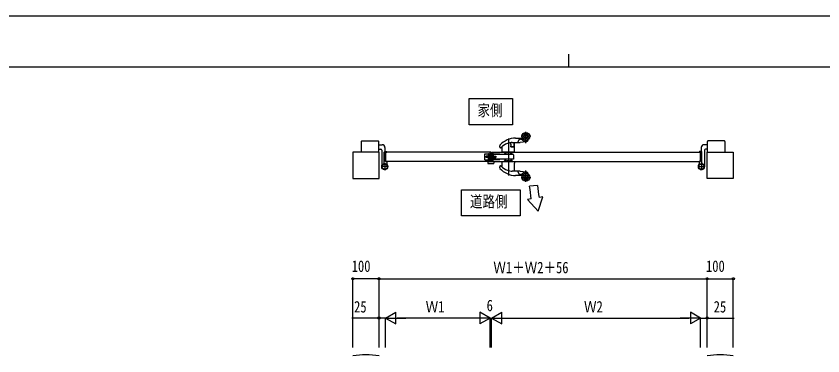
# Model space of a CAD drawing. Units: millimetres, scale not verified. Extents: x -4205 to 4205, y -2970 to 2970.
# Drawn here: x -2119 to 969, y 1672 to 2970 of the extents above; entities that cross this region are included whole.
import ezdxf
from ezdxf.enums import TextEntityAlignment as Align

# ---------------------------------------------------------------- set-up
doc = ezdxf.new("R2010")
doc.units = ezdxf.units.MM
doc.header["$LTSCALE"] = 12
for name, color, linetype in [('0-2_USER1', 3, 'Continuous'), ('0-3_YKK_12', 2, 'Continuous'), ('0-4_YKK_A1', 4, 'Continuous'), ('0-5_YKK_D', 6, 'Continuous'), ('0-6_YKK_ZWAK', 7, 'Continuous')]:
    doc.layers.add(name, color=color, linetype=linetype)
doc.styles.add('ＭＳ ゴシック', font='')
doc.styles.get('ＭＳ ゴシック').set_extended_font_data('MS Gothic')

msp = doc.modelspace()

# ---------------------------------------------------------------- linework, layer by layer
at = {"layer": '0-2_USER1'}
for points in [[(-385.18, 2555.05), (-385.18, 2655.05), (-218.78, 2655.05), (-218.78, 2555.05)], [(-413.98, 2206.61), (-413.98, 2306.61), (-189.98, 2306.61), (-189.98, 2206.61)]]:
    msp.add_lwpolyline(points, close=True, dxfattribs=at)
at = {"layer": '0-3_YKK_12'}
for p, q in [((-301.98, 2433), (-301.98, 2450)), ((-302.18, 2432.5), (-321.7, 2432.5))]:
    msp.add_line(p, q, dxfattribs=at)
at = {"layer": '0-4_YKK_A1'}
for p, q in [((-234.98, 2502.4), (-234.98, 2360.54)), ((-206.98, 2504), (-182.12, 2504)), ((-148.68, 2511), (-186.28, 2511)), ((-167.98, 2484.12), (-167.98, 2528.6)), ((-797.98, 2491.5), (-797.98, 2450)), ((-795.98, 2493.5), (-732.98, 2493.5)), ((-730.98, 2450), (-730.98, 2491.5)), ((-730.98, 2478.5), (-717.48, 2478.5)), ((-267.98, 2470.26), (-267.98, 2474.65)), ((-257.98, 2450), (-257.98, 2471.81)), ((-226.37, 2486.31), (-226.38, 2486.31)), ((-225.83, 2479.99), (-226.36, 2486.06)), ((-226.35, 2486.17), (-225.82, 2480.14)), ((-225.82, 2480.14), (-225.36, 2474.86)), ((-224.98, 2470.3), (-225.39, 2475.01)), ((-225.36, 2474.86), (-225.02, 2470.96)), ((-224.98, 2470.3), (-213.48, 2470.3)), ((-214.48, 2470.5), (-224.52, 2470.5)), ((-219.98, 2487), (-199.94, 2487)), ((-213.98, 2485), (-213.98, 2483.23)), ((-213.48, 2485.5), (-213.48, 2473)), ((-213.48, 2473), (-213.48, 2470.3)), ((-210.98, 2473), (-213.48, 2473)), ((-210.98, 2473), (-210.98, 2486)), ((-210.98, 2450), (-210.98, 2473)), ((-198.48, 2487), (-199.94, 2487)), ((-195.13, 2497.88), (-198.05, 2488.41)), ((-192.26, 2500), (-188.89, 2500)), ((-166.79, 2490.27), (-189.52, 2487.54)), ((527.02, 2478.5), (513.52, 2478.5)), ((527.02, 2450), (527.02, 2491.5)), ((592.02, 2493.5), (529.02, 2493.5)), ((594.02, 2491.5), (594.02, 2450)), ((-730.98, 2461.5), (-723.48, 2461.5)), ((-719.48, 2457.5), (-719.48, 2395)), ((-709.98, 2409.94), (-709.98, 2450.5)), ((-707.98, 2452.5), (-700.98, 2452.5)), ((-707.48, 2468.5), (-707.48, 2452.5)), ((-704.98, 2415), (-704.98, 2450)), ((-704.68, 2450.3), (-700.48, 2450.3)), ((-699.98, 2450.8), (-699.98, 2451.5)), ((-325.48, 2421.5), (-325.48, 2443.5)), ((-325.48, 2443.5), (-304.98, 2443.5)), ((-324.48, 2444.5), (-305.98, 2444.5)), ((-324.48, 2421.5), (-324.48, 2443.5)), ((-311.98, 2444), (-311.98, 2421)), ((-311.48, 2444.5), (-307.48, 2444.5)), ((-311.48, 2441.5), (-304.98, 2441.5)), ((-298.98, 2440), (-310.48, 2440)), ((-305.98, 2444.5), (-307.48, 2444.5)), ((-307.48, 2444.5), (-305.98, 2444.5)), ((-307.48, 2444.5), (-307.48, 2420.5)), ((-305.98, 2451), (-305.98, 2452.5)), ((-305.98, 2420.5), (-305.98, 2444.5)), ((-305.98, 2442.9), (-305.98, 2444.5)), ((-305.98, 2441.92), (-305.98, 2442.9)), ((-305.98, 2442.08), (-305.98, 2420.5)), ((-304.98, 2450), (-304.98, 2415)), ((-304.98, 2443), (-304.98, 2450)), ((-304.98, 2421.5), (-304.98, 2443.5)), ((-304.98, 2420), (-304.98, 2441.5)), ((-298.98, 2450), (-298.98, 2415)), ((-298.98, 2445), (-297.48, 2445)), ((-298.98, 2420), (-298.98, 2445)), ((-297.48, 2420), (-297.48, 2445)), ((-294.98, 2443), (-297.48, 2443)), ((-294.98, 2442), (-297.48, 2442)), ((-294.98, 2444.9), (-294.98, 2420.1)), ((-293.98, 2444.9), (-294.98, 2444.9)), ((-294.98, 2437.5), (-294.98, 2442)), ((-293.98, 2420.1), (-293.98, 2444.9)), ((-267.48, 2443), (-291.98, 2443)), ((-216.58, 2442), (-291.98, 2442)), ((-267.48, 2442), (-267.48, 2443)), ((-210.98, 2450), (-257.98, 2450)), ((-249.78, 2450), (-249.78, 2449)), ((-249.78, 2449), (-242.18, 2449)), ((-249.38, 2447.88), (-249.48, 2449)), ((-245.98, 2453.03), (-245.98, 2445.43)), ((-242.48, 2449), (-242.58, 2447.88)), ((-242.18, 2449), (-242.18, 2450)), ((-239.98, 2448.3), (-239.98, 2450)), ((-230.28, 2448), (-239.68, 2448)), ((-229.98, 2450), (-229.98, 2448.3)), ((-227.38, 2447.88), (-227.48, 2449)), ((-223.98, 2453.47), (-223.98, 2445.43)), ((-220.48, 2449), (-220.58, 2447.88)), ((496.02, 2450.8), (496.02, 2451.5)), ((500.72, 2450.3), (496.52, 2450.3)), ((504.02, 2452.5), (497.02, 2452.5)), ((501.02, 2415), (501.02, 2450)), ((503.52, 2468.5), (503.52, 2452.5)), ((506.02, 2409.94), (506.02, 2450.5)), ((515.52, 2457.5), (515.52, 2395)), ((527.02, 2461.5), (519.52, 2461.5)), ((-304.98, 2415), (-704.98, 2415)), ((-704.68, 2414.7), (-700.48, 2414.7)), ((-699.98, 2414.2), (-699.98, 2405.16)), ((-325.48, 2421.5), (-304.98, 2421.5)), ((-324.48, 2420.5), (-305.98, 2420.5)), ((-319.48, 2430.5), (-319.48, 2434.5)), ((-304.98, 2434.5), (-319.48, 2434.5)), ((-304.98, 2434.12), (-319.48, 2434.12)), ((-304.98, 2430.88), (-319.48, 2430.88)), ((-304.98, 2430.5), (-319.48, 2430.5)), ((-313.98, 2415), (-313.98, 2408.5)), ((-313.98, 2415), (-289.98, 2415)), ((-307.48, 2420.5), (-311.48, 2420.5)), ((-308.48, 2435.38), (-303.98, 2430.13)), ((-307.48, 2420.5), (-305.98, 2420.5)), ((-307.48, 2420.5), (-305.98, 2420.5)), ((-305.98, 2436), (-304.98, 2436)), ((-304.98, 2429), (-305.98, 2429)), ((-304.98, 2429.7), (-304.98, 2435.3)), ((-303.78, 2428.5), (-304.98, 2429.7)), ((-303.98, 2430.13), (-300.64, 2426.22)), ((-303.78, 2436.5), (-303.78, 2428.5)), ((-303.48, 2428.5), (-303.78, 2428.5)), ((-303.48, 2436.5), (-303.48, 2428.5)), ((-303.48, 2428.5), (-303.48, 2436.5)), ((-298.68, 2436.5), (-298.98, 2436.5)), ((-298.68, 2428.5), (-298.98, 2428.5)), ((-297.48, 2420), (-298.98, 2420)), ((-298.98, 2415), (501.02, 2415)), ((-298.68, 2436.5), (-298.68, 2428.5)), ((-296.68, 2434.5), (-298.68, 2436.5)), ((-296.68, 2430.5), (-298.68, 2428.5)), ((-291.98, 2434.5), (-296.68, 2434.5)), ((-296.68, 2434.5), (-296.68, 2430.5)), ((-296.68, 2434.1), (-291.98, 2434.1)), ((-296.68, 2430.9), (-291.98, 2430.9)), ((-291.98, 2430.5), (-296.68, 2430.5)), ((-294.98, 2437.5), (-295.88, 2437.5)), ((-295.88, 2427.5), (-295.88, 2437.5)), ((-295.88, 2427.5), (-294.98, 2427.5)), ((-294.98, 2420.3), (-294.98, 2427.5)), ((-294.98, 2420.1), (-293.98, 2420.1)), ((-291.98, 2434.5), (-282.98, 2434.5)), ((-291.98, 2434.1), (-282.98, 2434.1)), ((-291.98, 2430.9), (-282.98, 2430.9)), ((-291.98, 2430.5), (-282.98, 2430.5)), ((-214.98, 2423), (-291.98, 2423)), ((-291.98, 2422), (-267.48, 2422)), ((-289.98, 2415), (-289.98, 2408.5)), ((-282.98, 2434.5), (-282.98, 2430.5)), ((-267.48, 2423), (-267.48, 2422)), ((-257.98, 2415), (-210.98, 2415)), ((-257.98, 2393.19), (-257.98, 2415)), ((-249.48, 2416), (-249.38, 2417.12)), ((-245.98, 2419.57), (-245.98, 2411.97)), ((-242.58, 2417.12), (-242.48, 2416)), ((-239.98, 2415), (-239.98, 2416.7)), ((-230.28, 2417), (-239.68, 2417)), ((-229.98, 2415), (-229.98, 2416.7)), ((-227.78, 2416), (-227.78, 2415)), ((-220.18, 2416), (-227.78, 2416)), ((-227.48, 2416), (-227.38, 2417.12)), ((-223.98, 2419.57), (-223.98, 2411.53)), ((-220.58, 2417.12), (-220.48, 2416)), ((-220.18, 2415), (-220.18, 2416)), ((-210.98, 2415), (-210.98, 2412)), ((-210.98, 2412), (-210.98, 2408.5)), ((-210.98, 2378.5), (-210.98, 2408.5)), ((496.02, 2414.2), (496.02, 2405.16)), ((500.72, 2414.7), (496.52, 2414.7)), ((-694.98, 2395), (-720.98, 2395)), ((-707.98, 2408), (-707.98, 2382)), ((-312.98, 2407.5), (-290.98, 2407.5)), ((-267.98, 2390.35), (-267.98, 2394.74)), ((-199.94, 2378), (-219.98, 2378)), ((-199.94, 2378), (-198.48, 2378)), ((-167.98, 2336.4), (-167.98, 2380.88)), ((491.02, 2395), (517.02, 2395)), ((504.02, 2408), (504.02, 2382)), ((-182.12, 2361), (-206.98, 2361)), ((-198.05, 2376.59), (-195.13, 2367.12)), ((-188.89, 2365), (-192.26, 2365)), ((-189.52, 2377.46), (-166.79, 2374.73)), ((-186.28, 2354), (-148.68, 2354)), ((-123.51, 2323.02), (-153.34, 2319.84)), ((-147.04, 2272.15), (-161.39, 2269.62)), ((-121.17, 2225.1), (-161.39, 2269.62)), ((-121.17, 2225.1), (-102.3, 2280.04)), ((-102.3, 2280.04), (-117.07, 2277.43))]:
    msp.add_line(p, q, dxfattribs=at)
for points in [[(-213.98, 2483.23), (-213.98, 2473.8), (-213.98, 2471)], [(-304.98, 2450), (-704.98, 2450), (-704.98, 2415)], [(-304.98, 2441.5), (-304.98, 2443), (-311.48, 2443), (-311.48, 2441.5)], [(-310.98, 2439.5), (-310.98, 2438.3), (-308.48, 2435.38)], [(-303.48, 2450), (-303.48, 2420), (-304.98, 2420)], [(-298.98, 2450), (501.02, 2450), (501.02, 2415)], [(-292.98, 2420.1), (-291.98, 2420.1), (-291.98, 2444.9), (-292.98, 2444.9), (-293.98, 2444.9)], [(-293.98, 2420.1), (-292.98, 2420.1), (-292.98, 2444.9)], [(-227.78, 2450), (-227.78, 2449), (-220.18, 2449), (-220.18, 2450)], [(-214.98, 2440.4), (-214.98, 2424.6), (-214.98, 2423)], [(-303.48, 2436.5), (-303.78, 2436.5), (-304.98, 2435.3)], [(-294.98, 2420.3), (-296.18, 2420.3), (-297.48, 2420.3)], [(-242.18, 2415), (-242.18, 2416), (-249.78, 2416), (-249.78, 2415)]]:
    msp.add_lwpolyline(points, dxfattribs=at)
for points in [[(-829.98, 2350), (-729.98, 2350), (-729.98, 2450), (-829.98, 2450)], [(626.02, 2350), (526.02, 2350), (526.02, 2450), (626.02, 2450)]]:
    msp.add_lwpolyline(points, close=True, dxfattribs=at)
for centre, radius in [((-167.98, 2511), 15), ((-167.98, 2511), 14.7), ((-167.98, 2511), 9.71), ((-167.98, 2511), 6.62), ((-707.98, 2395), 11.5), ((-707.98, 2395), 10.35), ((504.02, 2395), 11.5), ((504.02, 2395), 10.35), ((-167.98, 2354), 15), ((-167.98, 2354), 14.7), ((-167.98, 2354), 9.71), ((-167.98, 2354), 6.62)]:
    msp.add_circle(centre, radius, dxfattribs=at)
for centre, radius, start, end in [((-206.98, 2424), 80, 90.00041, 138.8719), ((-182.12, 2502.5), 1.5, 31.00806, 89.99901), ((-167.98, 2511), 15, 211.00806, 297.32214), ((-795.98, 2491.5), 2, 90, 180), ((-732.98, 2491.5), 2, 360, 90), ((-717.48, 2468.5), 10, 360, 90), ((-264.98, 2474.65), 3, 138.8714, 180), ((-264.98, 2470.25), 3, 179.8597, 312.73203), ((-208.81, 2409.16), 80, 111.86371, 132.59171), ((-256.98, 2471.81), 1, 141.82148, 180), ((-219.98, 2437), 50, 90.00002, 111.86372), ((-226.86, 2486.02), 0.5, 5, 97.98573), ((-228.34, 2486), 2, 5, 16.92345), ((-224.52, 2471), 0.5, 185, 270), ((-214.48, 2471), 0.5, 270, 0), ((-210.98, 2485), 3, 138.18969, 180), ((-211.98, 2485.5), 1.5, 90, 180), ((-211.98, 2486), 1, 0, 90), ((-199.96, 2489), 2, 270, 330), ((-198.48, 2562), 75, 270, 276.85992), ((-199.96, 2489), 2, 330, 342.89708), ((-192.26, 2497), 3, 90, 162.89708), ((-188.89, 2490), 10, 39.77031, 90), ((-167.98, 2507.4), 17.2, 219.77031, 270), ((-167.98, 2511), 15, 261.17985, 278.82015), ((-167.98, 2500.2), 10, 270, 276.85992), ((-167.98, 2500.2), 10, 276.85992, 332.99743), ((-160.41, 2496.34), 1.5, 332.99743, 117.32214), ((513.52, 2468.5), 10, 90, 180), ((529.02, 2491.5), 2, 90, 180), ((592.02, 2491.5), 2, 0, 90), ((-723.48, 2457.5), 4, 360, 90), ((-707.98, 2450.5), 2, 90, 180), ((-704.68, 2450), 0.3, 90, 180), ((-700.98, 2451.5), 1, 360, 90), ((-700.48, 2450.8), 0.5, 270, 360), ((-324.48, 2443.5), 1, 90, 180), ((-311.48, 2444), 0.5, 90, 180), ((-310.48, 2439.5), 0.5, 90, 180), ((-305.98, 2450), 2.5, 0, 90), ((-305.98, 2450), 1, 0, 90), ((-248.09, 2447.99), 1.3, 185, 254.11915), ((-245.98, 2455.4), 9, 254.11915, 285.88085), ((-243.87, 2447.99), 1.3, 285.88085, 355), ((-239.68, 2448.3), 0.3, 180, 270), ((-230.28, 2448.3), 0.3, 270, 0), ((-226.09, 2447.99), 1.3, 185, 254.11915), ((-223.98, 2455.4), 9, 254.11915, 285.88085), ((-221.87, 2447.99), 1.3, 285.88085, 355), ((-216.58, 2440.4), 1.6, 0, 90), ((497.02, 2451.5), 1, 90, 180), ((496.52, 2450.8), 0.5, 180, 270), ((500.72, 2450), 0.3, 0, 90), ((504.02, 2450.5), 2, 0, 90), ((519.52, 2457.5), 4, 90, 180), ((-714.98, 2409.94), 5, 295.10278, 359.99998), ((-704.68, 2415), 0.3, 180, 270), ((-700.48, 2414.2), 0.5, 360, 90), ((-324.48, 2421.5), 1, 180, 270), ((-312.98, 2408.5), 1, 180, 270), ((-311.48, 2421), 0.5, 180, 270), ((-297.98, 2428.5), 3.5, 220.57456, 253.39845), ((-290.98, 2408.5), 1, 270, 360), ((-248.09, 2417.01), 1.3, 105.88085, 175), ((-245.98, 2409.6), 9, 74.11915, 105.88085), ((-243.87, 2417.01), 1.3, 5, 74.11915), ((-239.68, 2416.7), 0.3, 90, 180), ((-230.28, 2416.7), 0.3, 0, 90), ((-226.09, 2417.01), 1.3, 105.88085, 175), ((-223.98, 2409.6), 9, 74.11915, 105.88085), ((-221.87, 2417.01), 1.3, 5, 74.11915), ((496.52, 2414.2), 0.5, 90, 180), ((500.72, 2415), 0.3, 270, 0), ((511.02, 2409.94), 5, 180.00002, 244.89722), ((-707.98, 2395), 11.5, 115.10278, 38.01228), ((-694.98, 2405.16), 5, 180, 218.01228), ((-264.98, 2394.75), 3, 47.26797, 180.1403), ((-264.98, 2390.35), 3, 180, 221.1286), ((-206.98, 2441), 80, 221.1281, 269.99959), ((-208.81, 2455.84), 80, 227.40829, 248.13629), ((-256.98, 2393.19), 1, 180, 218.17852), ((-219.98, 2428), 50, 248.13628, 269.99998), ((-211.98, 2378.5), 1, 354.60366, 0), ((-210.18, 2379), 1, 216.44456, 270), ((-199.96, 2376), 2, 30, 90), ((-198.48, 2303), 75, 83.14008, 90), ((504.02, 2395), 11.5, 141.98772, 64.89722), ((491.02, 2405.16), 5, 321.98772, 0), ((-199.96, 2376), 2, 17.10292, 30), ((-192.26, 2368), 3, 197.10292, 270), ((-188.89, 2375), 10, 270, 320.22969), ((-182.12, 2362.5), 1.5, 270.00099, 328.99194), ((-167.98, 2357.6), 17.2, 90, 140.22969), ((-167.98, 2354), 15, 62.67786, 148.99194), ((-167.98, 2354), 15, 81.17985, 98.82015), ((-167.98, 2364.8), 10, 83.14008, 90), ((-167.98, 2364.8), 10, 27.00257, 83.14008), ((-160.41, 2368.66), 1.5, 242.67786, 27.00257), ((-8148.13, 1240.25), 8067.36, 7.34884, 7.69047), ((545.99, 2394.34), 673.28, 186.08068, 189.99886), ((-779.98, 1356), 320, 80.9989, 99.0011), ((576.02, 1356), 320, 80.9989, 99.0011)]:
    msp.add_arc(centre, radius, start, end, dxfattribs=at)
at = {"layer": '0-5_YKK_D'}
for p, q in [((-829.98, 1703.62), (-829.98, 1967.5)), ((-729.98, 1966.5), (-829.98, 1966.5)), ((-729.98, 1703.62), (-729.98, 1967.5)), ((-729.98, 1703.62), (-729.98, 1967.5)), ((-729.98, 1966.5), (526.02, 1966.5)), ((526.02, 1703.62), (526.02, 1967.5)), ((526.02, 1703.62), (526.02, 1967.5)), ((526.02, 1966.5), (626.02, 1966.5)), ((626.02, 1703.62), (626.02, 1967.5)), ((-704.98, 1816.5), (-666.01, 1839)), ((-666.01, 1794), (-666.01, 1839)), ((-304.98, 1816.5), (-343.95, 1839)), ((-343.95, 1839), (-343.95, 1794)), ((-298.98, 1816.5), (-260.01, 1839)), ((-260.01, 1794), (-260.01, 1839)), ((501.02, 1816.5), (462.05, 1839)), ((462.05, 1839), (462.05, 1794)), ((-729.98, 1703.62), (-729.98, 1817.5)), ((-704.98, 1703.62), (-704.98, 1817.5)), ((-704.98, 1703.62), (-704.98, 1817.5)), ((-704.98, 1816.5), (-666.01, 1794)), ((-704.98, 1816.5), (-627.04, 1816.5)), ((-349.98, 1816.5), (-659.98, 1816.5)), ((-304.98, 1816.5), (-382.92, 1816.5)), ((-304.98, 1816.5), (-343.95, 1794)), ((-304.98, 1816.5), (-321.98, 1816.5)), ((-304.98, 1703.62), (-304.98, 1817.5)), ((-304.98, 1703.62), (-304.98, 1817.5)), ((-304.98, 1816.5), (-298.98, 1816.5)), ((-298.98, 1703.62), (-298.98, 1817.5)), ((-298.98, 1703.62), (-298.98, 1817.5)), ((-298.98, 1816.5), (-281.98, 1816.5)), ((-298.98, 1816.5), (-260.01, 1794)), ((-298.98, 1816.5), (-221.04, 1816.5)), ((-253.98, 1816.5), (456.02, 1816.5)), ((501.02, 1816.5), (423.08, 1816.5)), ((501.02, 1816.5), (462.05, 1794)), ((501.02, 1703.62), (501.02, 1817.5)), ((501.02, 1703.62), (501.02, 1817.5)), ((526.02, 1703.62), (526.02, 1817.5))]:
    msp.add_line(p, q, dxfattribs=at)
for points in [[(-704.98, 1816.5), (-729.98, 1816.5), (-833.38, 1816.5)], [(501.02, 1816.5), (526.02, 1816.5), (629.42, 1816.5)]]:
    msp.add_lwpolyline(points, dxfattribs=at)
for centre in [(-829.98, 1966.5), (-729.98, 1966.5), (-729.98, 1966.5), (526.02, 1966.5), (526.02, 1966.5), (626.02, 1966.5), (-729.98, 1816.5), (526.02, 1816.5)]:
    msp.add_circle(centre, 4.25, dxfattribs=at)
at = {"layer": '0-6_YKK_ZWAK'}
for p, q in [((-4.98, 2825), (-4.98, 2775)), ((3895.02, 2775), (-3904.98, 2775))]:
    msp.add_line(p, q, dxfattribs=at)
msp.add_lwpolyline([(-4205, -2970), (4205, -2970), (4205, 2970), (-4205, 2970)], close=True, dxfattribs=at)

# ---------------------------------------------------------------- texts
at = {"layer": '0-2_USER1', "style": 'ＭＳ ゴシック', "width": 0.8}
for s, p in [('家側', (-353.18, 2575.05)), ('道路側', (-381.98, 2226.61))]:
    msp.add_text(s, height=43.99, dxfattribs=at).set_placement(p, align=Align.BOTTOM_LEFT)
at = {"layer": '0-5_YKK_D', "style": 'ＭＳ ゴシック', "width": 0.8}
for s, p in [('100', (-834.38, 1979.5)), ('Ｗ1＋Ｗ2＋56', (-292.38, 1974.5)), ('100', (521.62, 1979.5)), ('6', (-317.98, 1829.5)), ('25', (-825.38, 1824.5)), ('Ｗ1', (-551.38, 1824.5)), ('Ｗ2', (54.62, 1824.5)), ('25', (551.02, 1824.5))]:
    msp.add_text(s, height=43.99, dxfattribs=at).set_placement(p, align=Align.BOTTOM_LEFT)

doc.saveas('drawing.dxf')
